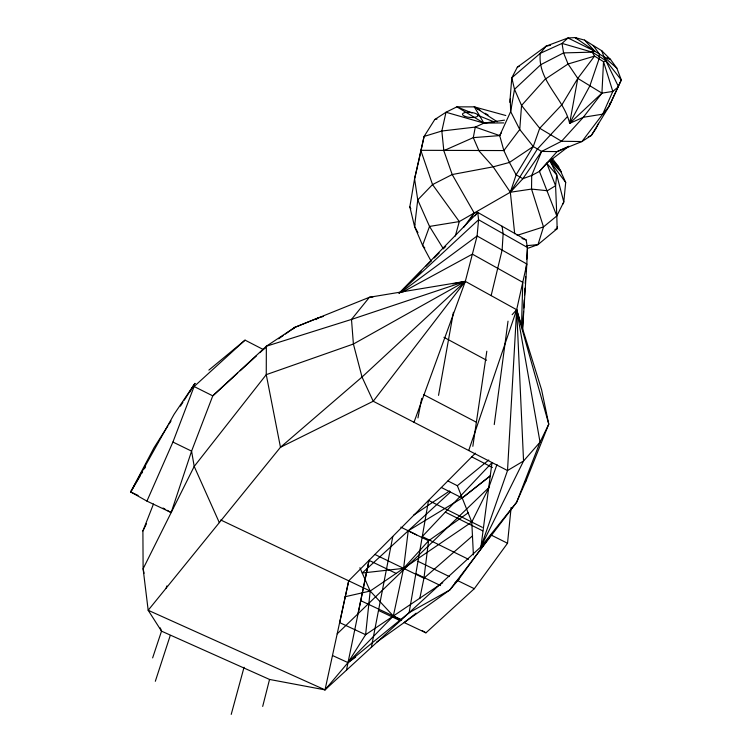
<?xml version="1.0" encoding="UTF-8"?>
<svg xmlns="http://www.w3.org/2000/svg" width="752" height="752" viewBox="0 0 752 752"><rect width="100%" height="100%" fill="white"/><g stroke="black" fill="none" stroke-linecap="round" stroke-linejoin="round"><path stroke-width="1.13" d="M521.503 326.528L522.772 282.31L472.388 254.148L402.658 292.077M431.244 261.414L422.605 245.396L429.524 226.427L459.293 221.577L510.345 192.239L522.875 178.713L541.59 151.434L561.547 141.254L583.308 117.284L601.929 93.135L603.518 61.664L594.55 56.118L592.209 52.142L562.035 43.409L540.274 53.336L511.802 77.804L509.818 102.385M463.956 227.085L474.117 212.882L477.764 212.421L526.08 239.897L527.453 247.483L526.842 264.018L516.662 309.721L507.515 470.545L480.951 546.798L325.014 689.866L269.545 679.451L161.52 631.154L148.182 610.276L143.115 568.775L142.899 530.978L153.483 504M522.424 330.043L523.552 311.431M523.768 307.944L524.266 299.804M524.548 295.16L524.971 288.176M525.253 283.523L525.686 276.548M526.033 270.739L526.466 263.755M526.748 259.111L527.453 247.483L478.582 219.763L477.764 212.421L399.171 293.186M522.546 330.128L526.842 264.018L477.097 235.987L478.582 219.763L399.237 293.28M424.824 248L422.605 245.396L414.568 226.531L414.756 224.199M552.316 158.512L558.586 166.737L565.692 182.426L563.793 201.968L562.928 204.018M416.166 613.162L404.153 622.553L425.942 632.836L474.305 588.703L507.525 543.254L511.125 507.478M557.373 226.502L557.147 228.73L537.99 244.607L528.242 248.16M417.952 232.678L414.568 226.531L417.745 199.919L414.578 178.779L424.09 136.432L434.778 119.512L446.002 112.245L456.887 106.85L474.324 106.878L505.814 115.517M462.207 497.965L490.323 475.856L462.207 497.965L408.233 530.799L403.598 568.352L393.334 616.029L347.997 662.615L325.014 689.866L148.182 610.276L280.468 447.271L362.032 377.034L465.319 281.361L477.097 235.987L401.277 292.096M167.884 425.914L154.057 447.666L130.698 491.958L146.931 501.114L171.165 512.563L191.581 451.134L212.769 395.853L266.349 346.221L294.916 327.327L369.429 297.266L465.319 281.361L516.662 309.721L541.609 389.827L548.772 424.166L526.287 480.34L516.596 502.336L480.951 546.798L491.996 462.64L422.276 536.543L468.487 559.3M494.252 424.57L508.023 321.16M472.839 446.321L486.817 351.222M414.568 226.531L409.831 206.791L414.578 178.779L417.698 165.619M332.478 655.509L347.997 662.615L409.107 612.711L428.527 500.4L482.333 527.34M438.538 395.355L453.418 312.315M598.583 123.253L595.998 128.526L591.345 135.435L581.945 141.555L561.547 141.254L539.71 128.263L521.55 105.459L514.509 89.319L511.802 77.804L517.32 67.21L546.206 46.088L568.004 37.957L575.158 37.6L584.577 40.1L601.797 50.788L610.586 59.549L616.866 68.188L621.302 79.956L609.092 106.352L602.709 114.163L583.308 117.284L569.64 123.384L577.79 78.387L594.55 56.118L568.061 63.995L545.097 79.223L521.55 105.459L519.745 129.494L503.859 150.56L420.791 150.315L432.532 184.588L459.293 221.577L455.327 236.025M514.697 233.759L510.345 192.239L493.19 166.831L479.043 150.936L473.29 137.635L475.292 127.088L483.912 123.131L504.545 120.141M417.962 417.933L421.703 398.391M371.338 647.491L392.798 536.514M346.418 670.38L369.025 560.353L396.135 573.409M419.748 598.62L423.949 578.194L428.584 540.763L468.44 512.657M357.999 613.792L369.025 560.353M475.396 453.174L348.712 580.826L339.697 622.628L365.613 634.697L442.74 582.753M325.014 689.866L348.712 580.826M417.962 164.519L424.09 136.432L441.838 131.017L475.292 127.088L499.695 135.595L503.859 150.56L509.433 162.451L516.126 174.793L522.875 178.713L531.711 175.451L539.438 171.39L546.732 163.259L568.879 146.226L557.082 151.594L539.438 171.39L556.809 215.956L557.147 228.73L554.967 229.435M491.141 295.621L502.11 250.078L503.144 233.693L502.054 226.23M262.692 706.419L269.545 679.451M588.28 136.902L591.345 135.435L609.092 106.352L609.9 103.203M231.221 714.4L244.052 667.259M155.326 681.284L170.234 635.525M152.637 657.897L161.52 631.154L160.279 627.873M549.938 160.373L556.724 174.887L555.578 185.725L547.381 190.726L531.532 189.081L510.345 192.239L516.126 174.793L533.253 146.518L539.71 128.263L562.092 104.49L577.79 78.387L568.061 63.995L563.568 52.913L562.035 43.409L568.004 37.957L594.935 51.305L603.959 56.889L616.866 68.188M166.164 588.12L166.916 585.902M468.712 450.523L516.662 309.721L548.772 424.166L540.039 442.176L516.596 502.336L449.734 590.029L376.545 642.246M496.969 464.52L488.697 487.757L337.187 633.851M413.995 422.286L465.319 281.361L452.676 283.88M146.931 501.114L172.922 442.054L194.11 386.519L245.049 340.13L263.332 349.548L265.249 348.195M601.797 50.788L603.959 56.889L618.492 86.677L612.814 91.424L602.709 114.163L581.945 141.555L557.082 151.594L541.59 151.434L531.711 175.451L531.532 189.081L543.499 226.916L537.99 244.607L526.438 245.725M470.799 218.926L474.117 212.882L452.206 174.539L443.812 150.663L473.29 137.635L499.695 135.595L510.664 111.606L514.509 89.319L540.726 64.71L563.568 52.913L592.209 52.142L594.935 51.305L584.577 40.1M609.092 106.352L621.302 79.956L606.168 60.771L592.209 52.142M142.899 530.978L146.518 523.627M489.308 486.798L471.777 522.048L473.393 554.854M480.951 546.798L523.552 461.004L540.039 442.176L516.662 309.721L512.121 314.712M556.809 215.956L563.793 201.968L556.724 174.887L546.732 163.259L555.578 185.725L556.809 215.956L543.499 226.916L517.141 235.367M550.53 45.317L546.206 46.088L540.274 53.336C537.426 80.981 563.812 98.061 569.64 123.384L589.897 85.784L599.043 58.9L599.41 54.069L593.196 45.458M138.086 495.446L130.698 491.958L174.06 414.333L194.918 383.398L189.56 392.441M130.698 491.958L140.22 475.875M141.404 473.863L142.598 471.852M144.375 468.844L145.568 466.832M499.695 135.595L501.434 132.653M510.345 192.239L537.426 148.981L567.205 116.87M169.144 423.94L171.024 420.97M180.452 406.136L182.971 402.188M184.231 400.205L194.918 383.398M524.407 483.263L526.287 480.34M454.969 582.819L457.742 580.647L491.056 535.01L507.525 543.254M465.319 281.361L373.218 401.248L280.468 447.271L266.255 374.656L266.349 346.221L351.494 319.431L465.319 281.361L353.402 344.031L266.255 374.656L194.204 466.419L143.115 568.775L144.055 573.315M475.01 215.796L477.764 212.421M459.265 578.861L449.734 590.029L409.107 612.711M399.162 293.233L421.129 271.143M426.046 266.208L430.144 262.091M434.242 257.974L439.168 253.029M443.266 248.912L445.72 246.44M569.64 123.384L601.929 93.135L612.814 91.424L603.518 61.664L606.168 60.771M237.623 373.086L212.769 395.853L194.11 386.519M240.198 370.736L256.479 355.828M259.91 352.688L263.332 349.548M450.457 492.043L362.238 573.024L403.598 568.352L428.584 540.763L408.233 530.799M316.141 319.609L317.88 318.04L323.492 316.404M401.032 291.776L404.538 288.693M472.604 535.809L423.949 578.194L374.881 554.459M208.868 370.097L245.049 340.13M448.013 480.989L457.348 485.717L488.772 460.008M292.171 329.498L294.916 327.327L317.88 318.04M355.611 657.182L347.997 662.615L365.613 634.697L370.191 591.034L359.907 567.741M278.644 338.776L283.429 335.401M285.346 334.057L294.916 327.327M413.609 515.158L449.574 490.953M541.59 151.434L533.253 146.518L509.433 162.451L493.19 166.831L452.206 174.539L432.532 184.588L417.745 199.919L429.524 226.427L443.06 248.301M517.32 67.21L519.331 66.11M345.018 596.759L370.191 591.034L471.777 522.048L457.348 485.717M434.778 119.512L436.987 119.042M372.945 296.965L369.429 297.266L351.494 319.431L353.402 344.031L362.032 377.034L373.218 401.248L507.515 470.545L523.552 461.004L516.662 309.721M503.727 122.896L483.912 123.131L446.002 112.245L441.838 131.017L443.812 150.663M522.029 238.506L526.08 239.897M603.959 56.889L610.586 59.549L607.644 57.735M472.106 113.007L456.887 106.85L483.912 123.131L474.324 106.878L480.218 110.356M477.539 115.206L494.487 122.059M220.703 519.97L370.191 591.034L393.334 616.029L401.662 619.958L360.744 600.669M378.5 610.445L400.045 620.616M415.865 573.644L440.503 585.564M172.922 442.054L191.581 451.134L194.204 466.419L219.321 522.621M417.999 561.312L449.376 576.577M457.742 580.647L474.305 588.703M400.797 527.124L416.599 534.898M445.306 512.131L482.737 530.856M441.349 487.484L462.245 498.04M471.739 456.849L492.41 467.49M423.498 394.574L476.411 422.239M443.943 337.319L486.582 360.246M163.043 508.023L165.073 509.16M167.104 510.288L171.165 512.563M485.125 113.261L488.076 115.009M422.013 630.505L425.942 632.836M393.334 616.029L400.224 620.174M577.79 78.387L601.929 93.135M577.132 38.822L575.158 37.6L594.935 51.305M474.324 106.878L497.204 121.758M550.972 159.593L558.586 166.737M533.253 146.518L519.745 129.494L510.664 111.606L510.251 98.973M550.765 162.498L565.692 182.426M409.831 206.791L410.846 208.849M550.643 160.872A9.635 0.573 47.6 0 0 552.109 162.582L553.754 164.425A9.635 0.573 47.6 0 0 560.983 171.691A9.635 0.573 47.6 0 0 557.326 166.69L555.7 164.867A9.635 0.573 47.6 0 0 550.887 159.791M465.009 116.372A7.764 2.557 5.1 0 0 477.764 116.034A7.764 2.557 5.1 0 0 467.857 112.255A7.764 2.557 5.1 0 0 465.009 116.372"/></g></svg>
